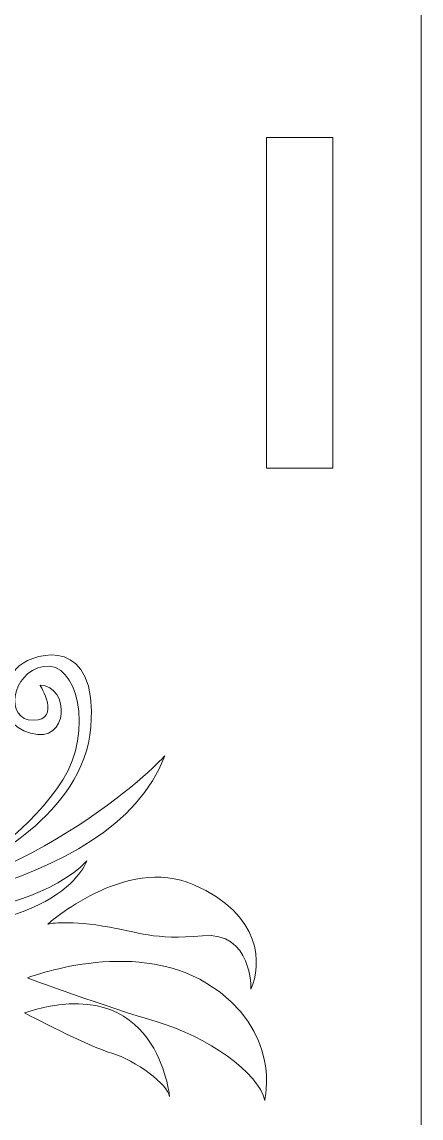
# Model space of a CAD drawing. Header units: millimetres. Extents: x -266 to 258, y -255 to 79.
# Drawn here: x -72.88 to -54.79, y -25.94 to 23.77 of the extents above; entities that cross this region are included whole.
import ezdxf

# ---------------------------------------------------------------- set-up
doc = ezdxf.new("R2010")
doc.units = ezdxf.units.MM
doc.header["$MEASUREMENT"] = 0
doc.layers.add('Layer 1', color=7, linetype='Continuous')

msp = doc.modelspace()

# ---------------------------------------------------------------- linework, layer by layer
at = {"layer": 'Layer 1', "lineweight": 9}
for points, knots in [([(-156.7941, 73.4661), (-156.7941, 73.4661), (-56.7942, 73.4661), (-56.7942, 73.4661), (-56.7942, 73.4661), (-55.6942, 73.4661), (-54.7942, 72.5662), (-54.7942, 71.4661), (-54.7942, 71.4661), (-54.7942, 71.4661), (-54.7942, -204.5336), (-54.7942, -204.5336), (-54.7942, -204.5336), (-54.7942, -205.6337), (-55.6942, -206.5336), (-56.7942, -206.5336), (-56.7942, -206.5336), (-56.7942, -206.5336), (-156.7941, -206.5336), (-156.7941, -206.5336), (-156.7941, -206.5336), (-157.8941, -206.5336), (-158.7941, -205.6337), (-158.7941, -204.5336), (-158.7941, -204.5336), (-158.7941, -204.5336), (-158.7941, 71.4661), (-158.7941, 71.4661), (-158.7941, 71.4661), (-158.7941, 72.5662), (-157.8941, 73.4661), (-156.7941, 73.4661)], [0, 0, 0, 0, 0.1111111, 0.1111111, 0.1111111, 0.1111111, 0.2222222, 0.2222222, 0.2222222, 0.2222222, 0.3333333, 0.3333333, 0.3333333, 0.3333333, 0.4444444, 0.4444444, 0.4444444, 0.4444444, 0.5555556, 0.5555556, 0.5555556, 0.5555556, 0.6666667, 0.6666667, 0.6666667, 0.6666667, 0.7777778, 0.7777778, 0.7777778, 0.7777778, 1, 1, 1, 1]), ([(-61.7906, 18.5286), (-61.7906, 18.5286), (-58.7906, 18.5286), (-58.7906, 18.5286), (-58.7906, 18.5286), (-58.7906, 18.5286), (-58.7906, 3.5286), (-58.7906, 3.5286), (-58.7906, 3.5286), (-58.7906, 3.5286), (-61.7906, 3.5286), (-61.7906, 3.5286), (-61.7906, 3.5286), (-61.7906, 3.5286), (-61.7906, 18.5286), (-61.7906, 18.5286)], [0, 0, 0, 0, 0.2, 0.2, 0.2, 0.2, 0.4, 0.4, 0.4, 0.4, 0.6, 0.6, 0.6, 0.6, 1, 1, 1, 1]), ([(-106.7943, -24.3294), (-106.7943, -24.3294), (-106.7941, -24.3294), (-106.7941, -24.3294), (-106.7941, -24.3294), (-85.1203, -24.3294), (-67.3873, -42.0623), (-67.3873, -63.7361), (-67.3873, -63.7361), (-67.3873, -63.7361), (-67.3873, -181.6711), (-67.3873, -181.6711), (-67.3873, -181.6711), (-67.3873, -181.6711), (-146.201, -181.6711), (-146.201, -181.6711), (-146.201, -181.6711), (-146.201, -181.6711), (-146.201, -63.7361), (-146.201, -63.7361), (-146.201, -63.7361), (-146.201, -42.0623), (-128.468, -24.3294), (-106.7943, -24.3294)], [0, 0, 0, 0, 0.1428571, 0.1428571, 0.1428571, 0.1428571, 0.2857143, 0.2857143, 0.2857143, 0.2857143, 0.4285714, 0.4285714, 0.4285714, 0.4285714, 0.5714286, 0.5714286, 0.5714286, 0.5714286, 0.7142857, 0.7142857, 0.7142857, 0.7142857, 1, 1, 1, 1])]:
    msp.add_open_spline(points, degree=3, knots=knots, dxfattribs=at)
at = {"layer": 'Layer 1', "color": 250, "lineweight": 9}
for points, knots in [([(-74.9898, -14.4743), (-74.9898, -14.4743), (-70.0744, -12.2829), (-69.7553, -8.1892), (-69.7553, -8.1892), (-69.4368, -4.0955), (-72.2132, -4.7736), (-72.9981, -5.4308), (-72.9981, -5.4308), (-73.7833, -6.0878), (-74.2603, -7.9619), (-72.4902, -8.4828), (-72.4902, -8.4828), (-70.7194, -9.0027), (-70.6966, -6.3401), (-72.0604, -6.3017), (-72.0604, -6.3017), (-72.0604, -6.3017), (-71.0684, -7.8844), (-72.3677, -7.9), (-72.3677, -7.9), (-73.6667, -7.916), (-73.4056, -5.7245), (-71.8869, -5.4528), (-71.8869, -5.4528), (-70.3676, -5.1811), (-69.6332, -8.383), (-71.0265, -10.602), (-71.0265, -10.602), (-72.4194, -12.8213), (-74.9898, -14.4743), (-74.9898, -14.4743)], [0, 0, 0, 0, 0.1111111, 0.1111111, 0.1111111, 0.1111111, 0.2222222, 0.2222222, 0.2222222, 0.2222222, 0.3333333, 0.3333333, 0.3333333, 0.3333333, 0.4444444, 0.4444444, 0.4444444, 0.4444444, 0.5555556, 0.5555556, 0.5555556, 0.5555556, 0.6666667, 0.6666667, 0.6666667, 0.6666667, 0.7777778, 0.7777778, 0.7777778, 0.7777778, 1, 1, 1, 1]), ([(-81.3509, -16.8231), (-81.3509, -16.8231), (-68.7784, -15.948), (-66.4026, -9.5083), (-66.4026, -9.5083), (-66.4026, -9.5083), (-71.8219, -15.4446), (-81.3509, -16.8231)], [0, 0, 0, 0, 0.3333333, 0.3333333, 0.3333333, 0.3333333, 1, 1, 1, 1]), ([(-80.9476, -17.1109), (-80.9476, -17.1109), (-72.889, -17.3133), (-69.9391, -14.2773), (-69.9391, -14.2773), (-69.9391, -14.2773), (-71.2934, -18.2176), (-80.9476, -17.1109)], [0, 0, 0, 0, 0.3333333, 0.3333333, 0.3333333, 0.3333333, 1, 1, 1, 1]), ([(-62.5044, -20.0865), (-62.5044, -20.0865), (-62.4441, -17.4603), (-64.6968, -17.6672), (-64.6968, -17.6672), (-66.949, -17.8738), (-67.4876, -17.5086), (-69.2128, -17.228), (-69.2128, -17.228), (-70.9386, -16.9478), (-71.7066, -17.1385), (-71.7066, -17.1385), (-71.7066, -17.1385), (-71.7066, -17.1385), (-68.2036, -14.0004), (-65.0932, -15.3536), (-65.0932, -15.3536), (-61.9818, -16.7066), (-62.0128, -18.9976), (-62.5044, -20.0865)], [0, 0, 0, 0, 0.1666667, 0.1666667, 0.1666667, 0.1666667, 0.3333333, 0.3333333, 0.3333333, 0.3333333, 0.5, 0.5, 0.5, 0.5, 0.6666667, 0.6666667, 0.6666667, 0.6666667, 1, 1, 1, 1]), ([(-72.6334, -19.581), (-72.6334, -19.581), (-69.0023, -20.9184), (-66.7592, -21.572), (-66.7592, -21.572), (-64.5165, -22.2259), (-62.1263, -23.8664), (-61.88, -25.1368), (-61.88, -25.1368), (-61.88, -25.1368), (-61.0596, -21.9231), (-64.4945, -19.8285), (-64.4945, -19.8285), (-67.9284, -17.7339), (-72.6334, -19.581), (-72.6334, -19.581)], [0, 0, 0, 0, 0.2, 0.2, 0.2, 0.2, 0.4, 0.4, 0.4, 0.4, 0.6, 0.6, 0.6, 0.6, 1, 1, 1, 1]), ([(-72.7613, -21.1688), (-72.7613, -21.1688), (-69.8677, -22.6912), (-68.8034, -22.9988), (-68.8034, -22.9988), (-67.7393, -23.3071), (-66.2416, -24.4326), (-66.1945, -24.9502), (-66.1945, -24.9502), (-66.1945, -24.9502), (-66.7088, -19.1779), (-72.7613, -21.1688)], [0, 0, 0, 0, 0.25, 0.25, 0.25, 0.25, 0.5, 0.5, 0.5, 0.5, 1, 1, 1, 1])]:
    msp.add_open_spline(points, degree=3, knots=knots, dxfattribs=at)

doc.saveas('drawing.dxf')
